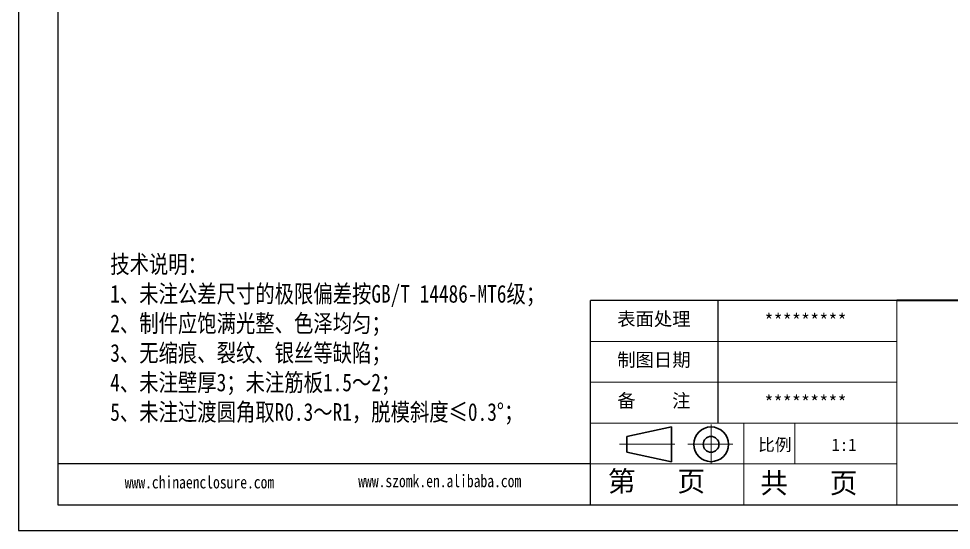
# Model space of a CAD drawing. Header units: inches. Extents: x 1474 to 3696, y 573 to 1061.
# Drawn here: x 3503.1 to 3621.8, y 573 to 638.1 of the extents above; entities that cross this region are included whole.
import ezdxf

# ---------------------------------------------------------------- set-up
doc = ezdxf.new("R2010")
doc.units = ezdxf.units.IN
doc.linetypes.add('CENTER2', pattern=[28.575, 19.05, -3.175, 3.175, -3.175])
doc.layers.add('文字', color=81, linetype='Continuous')
for name, color, linetype, lineweight in [('粗实线', 7, 'Continuous', 30), ('细实线', 3, 'Continuous', 9), ('细点划线', 2, 'CENTER2', 9)]:
    doc.layers.add(name, color=color, linetype=linetype, lineweight=lineweight)
doc.styles.get("Standard").update_dxf_attribs({"font": 'txt', "bigfont": 'gbcbig.shx'})
doc.styles.add('宋体', font='', dxfattribs={"width": 0.8, "height": 3.5})
doc.styles.get('宋体').set_extended_font_data('SimSun')

msp = doc.modelspace()

# ---------------------------------------------------------------- linework, layer by layer
for p, q in [((3503.087, 709.484), (3503.087, 572.957)), ((3508.084, 706.234), (3508.084, 576.207)), ((3503.087, 636.164), (3503.087, 572.957)), ((3614.91, 602.213), (3575.902, 602.213)), ((3575.902, 576.207), (3575.902, 602.213)), ((3592.155, 586.609), (3592.155, 602.213)), ((3575.902, 581.408), (3508.084, 581.408)), ((3508.084, 576.207), (3692.926, 576.207)), ((3503.087, 572.957), (3696.177, 572.957)), ((3503.087, 572.957), (3592.48, 572.957))]:
    msp.add_line(p, q)
at = {"layer": '粗实线', "color": 7, "lineweight": 40}
msp.add_line((3692.926, 602.213), (3614.91, 602.213), dxfattribs=at)
at = {"layer": '粗实线', "color": 7}
for p, q in [((3586.181, 586.123), (3580.498, 584.918)), ((3586.181, 586.123), (3586.181, 581.669)), ((3580.498, 584.918), (3580.498, 582.909)), ((3580.498, 582.909), (3586.181, 581.669))]:
    msp.add_line(p, q, dxfattribs=at)
for radius in [2.209, 1.005]:
    msp.add_circle((3591.239, 583.913), radius, dxfattribs=at)
at = {"layer": '细实线', "color": 7}
for p, q in [((3614.91, 602.213), (3614.91, 576.207)), ((3614.91, 597.012), (3575.902, 597.012)), ((3614.91, 591.811), (3575.902, 591.811)), ((3692.926, 586.609), (3575.902, 586.609)), ((3595.406, 586.609), (3595.406, 576.207)), ((3601.907, 586.609), (3601.907, 581.408)), ((3614.91, 581.408), (3575.902, 581.408))]:
    msp.add_line(p, q, dxfattribs=at)
at = {"layer": '细点划线', "color": 7}
for p, q in [((3591.239, 586.457), (3591.239, 581.408)), ((3579.592, 583.913), (3586.617, 583.913)), ((3588.284, 583.913), (3593.995, 583.913))]:
    msp.add_line(p, q, dxfattribs=at)

# ---------------------------------------------------------------- texts
at = {"char_height": 1.71046, "width": 972.13822, "attachment_point": 1}
for s, insert in [('{\\fSimHei|b0|i0|c134|p49;表面处理}', (3579.294, 600.737)), ('{\\fSimHei|b0|i0|c134|p49;*********}', (3598.028, 600.517)), ('{\\fSimHei|b0|i0|c134|p49;制图日期}', (3579.294, 595.536)), ('{\\fSimHei|b0|i0|c134|p49;备    注}', (3579.294, 590.335)), ('{\\fSimHei|b0|i0|c134|p49;*********}', (3598.028, 590.115))]:
    msp.add_mtext(s, dxfattribs=dict(at, insert=insert))
at = {"layer": '文字', "color": 0, "attachment_point": 1, "style": '宋体'}
for s, insert, char_height, width in [('{\\H1.111x;技术说明：\\P1、未注公差尺寸的极限偏差按GB/T 14486-MT6级；\\P2、制件应饱满光整、色泽均匀；\\P3、无缩痕、裂纹、银丝等缺陷；\\P4、未注壁厚3；未注筋板1.5～2；\\P5、未注过渡圆角取R0.3～R1，脱模斜度≤0.3%%D；}', (3514.745, 607.976), 2.03166, 74.00001), ('www.chinaenclosure.com', (3516.593, 579.886), 1.58921, 27.92094), ('www.szomk.en.alibaba.com', (3546.318, 580.044), 1.58921, 27.92094)]:
    msp.add_mtext(s, dxfattribs=dict(at, insert=insert, char_height=char_height, width=width))
at = {"layer": '细实线', "color": 7, "attachment_point": 1}
for s, insert, char_height, width in [('{\\fSimSun|b0|i0|c134|p54;比例}', (3597.226, 584.64), 1.56032, 6.84931), ('{\\fSimSun|b0|i0|c134|p54;1:1}', (3606.572, 584.64), 1.56032, 6.84931), ('{\\fSimSun|b0|i0|c134|p54;第   页}', (3578.09, 580.514), 2.60053, 19.50397), ('{\\fSimSun|b0|i0|c134|p54; 共   页}', (3595.724, 580.294), 2.60053, 19.50397)]:
    msp.add_mtext(s, dxfattribs=dict(at, insert=insert, char_height=char_height, width=width))

doc.saveas('drawing.dxf')
